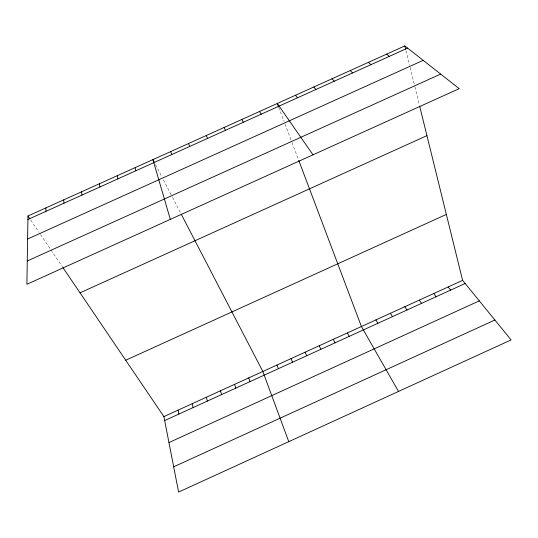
<?xml version="1.0" encoding="UTF-8"?>
<svg xmlns="http://www.w3.org/2000/svg" width="538" height="538" viewBox="0 0 538 538"><rect width="100%" height="100%" fill="white"/><g stroke="black" fill="none" stroke-linecap="round" stroke-linejoin="round"><path stroke-width="0.4" stroke-dasharray="2.69 2.02" d="M30.747 220.096L39.086 232.396M40.485 234.467L62.516 266.976M155.536 164.662L161.898 176.928M163.411 179.84L172.113 196.619M172.496 197.352L180.835 213.431M278.718 107.284L284.158 121.709M285.026 124.009L291.683 141.655M291.973 142.429L298.422 159.517M406.008 50.713L409.546 65.071M410.144 67.485L414.711 86.033M414.912 86.847L419.499 105.441"/><path stroke-width="0.81" d="M27.969 215.994L26.9 284.279L459.217 88.649L404.832 45.925L27.969 215.994L29.825 218.731M163.895 416.6L462.599 280.365L511.1 339.915L178.596 492.075L163.895 416.6L62.973 267.648M164.668 420.561L465.148 283.492M168.952 442.572L479.297 300.87M173.68 466.829L494.886 320.009M125.704 360.231L446.352 214.42M27.263 260.984L440.676 74.083M80.034 292.827L426.937 135.637M27.915 219.477L407.609 48.111M27.606 239.033L423.191 60.35M386.647 54.136L389.29 56.376M368.449 62.347L370.958 64.654M350.245 70.565L352.612 72.933M332.02 78.783L334.253 81.218M313.788 87.015L315.887 89.51M448.167 286.942L450.629 290.116M295.544 95.246L297.501 97.802M433.729 293.533L436.103 296.741M419.277 300.123L421.57 303.371M313.002 154.816L277.285 103.484L278.428 106.524M404.825 306.714L407.031 310.002M390.359 313.311L392.478 316.64M259.551 111.487L261.239 114.17M375.887 319.908L377.925 323.277M398.503 391.442L361.408 326.512L298.718 160.304M241.811 119.497L243.364 122.24M347.346 332.928L349.216 336.378M154.413 162.496L152.913 159.611L170.324 219.376M181.205 214.144L262.833 371.476L288.772 441.651M333.284 339.344L335.06 342.834M224.05 127.506L225.476 130.31M319.209 345.766L320.904 349.29M305.127 352.188L306.741 355.752M206.283 135.529L207.574 138.394M291.038 358.611L292.564 362.215M276.935 365.04L278.381 368.685M188.508 143.552L189.665 146.477M248.724 377.911L250.002 381.637M170.714 151.575L171.736 154.567M234.602 384.347L235.799 388.113M220.479 390.79L221.589 394.596M206.343 397.239L207.365 401.079M404.832 45.925L405.618 49.119M419.687 106.228L462.599 280.365M135.099 167.648L135.852 170.761M192.201 403.688L193.142 407.569M178.051 410.144L178.912 414.065M117.271 175.697L117.896 178.865M99.436 183.74L99.92 186.982M81.588 191.797L81.937 195.092M63.726 199.86L63.941 203.216M45.858 207.924L45.938 211.347"/></g></svg>
